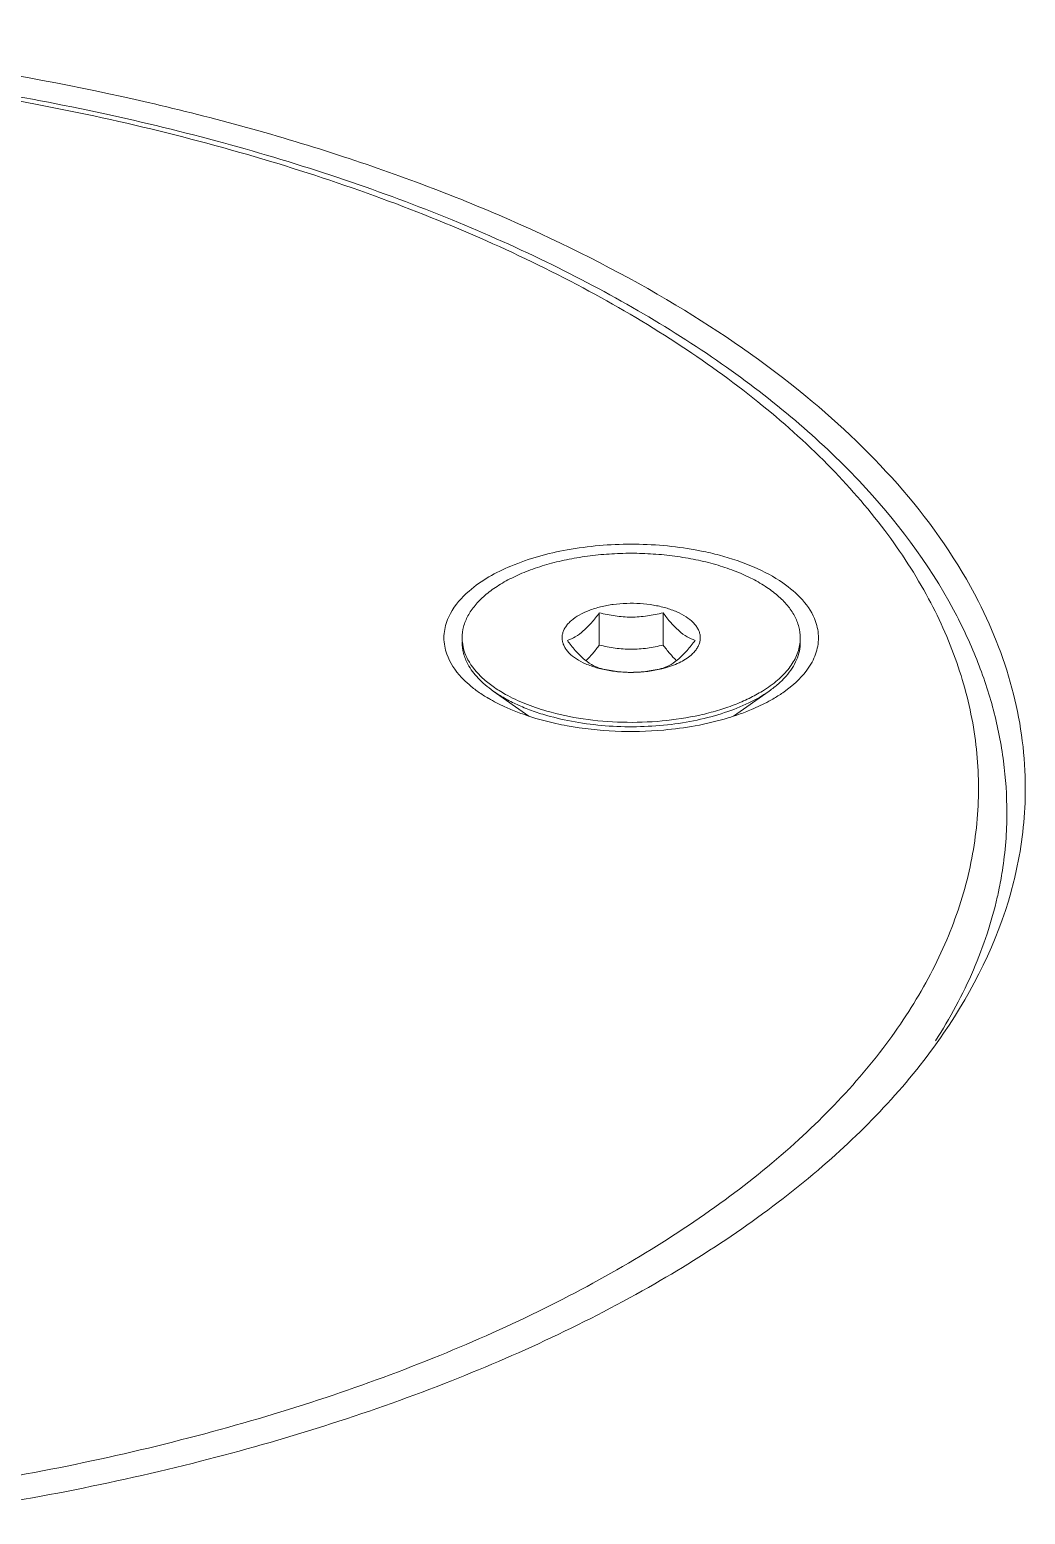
# Model space of a CAD drawing. Header units: millimetres. Extents: x 0 to 4009, y 0 to 2835.
# Drawn here: x 2003 to 2038, y 2444.9 to 2497.2 of the extents above; entities that cross this region are included whole.
import ezdxf

# ---------------------------------------------------------------- set-up
doc = ezdxf.new("R2010")
doc.units = ezdxf.units.MM
doc.layers.get('0').update_dxf_attribs({"lineweight": 13})

msp = doc.modelspace()

# ---------------------------------------------------------------- linework, layer by layer
for p, q in [((2023.028, 2476.643), (2023.028, 2475.507)), ((2025.278, 2476.643), (2025.278, 2475.507)), ((2029.869, 2474.111), (2029.54, 2473.857)), ((2020.542, 2472.999), (2019.288, 2473.886)), ((2027.764, 2472.999), (2029.018, 2473.886))]:
    msp.add_line(p, q)
for centre, radius, start, end in [((2019.693, 2475.761), 1.498, 180.0105, 185.9078), ((2028.616, 2475.761), 1.496, 354.0492, 359.996), ((2023.941, 2478.191), 3.627, 253.9012, 255.3331), ((2024.325, 2478.341), 3.782, 283.8414, 284.6791), ((2024.153, 2479.415), 4.872, 267.9886, 270.9745), ((2024.155, 2479.366), 4.822, 270.9701, 273.5151), ((2024.159, 2479.302), 4.758, 273.5146, 274.9839), ((2021.72, 2478.05), 5.131, 234.826, 239.5326), ((2026.576, 2478.069), 5.152, 300.4703, 305.1499), ((2023.029, 2480.68), 8.073, 247.2844, 250.808), ((2025.286, 2480.653), 8.045, 289.2014, 292.7385), ((2023.555, 2469.694), 13.847, 347.1819, 348.2213)]:
    msp.add_arc(centre, radius, start, end)
for points, knots in [([(2036.39, 2477.044), (2034.958, 2479.852), (2031.454, 2483.689), (2025.636, 2487.693), (2020.146, 2490.501), (2013.906, 2492.869), (2004.552, 2495.44), (1991.924, 2497.223), (1976.512, 2497.14), (1963.95, 2495.219), (1954.7, 2492.543), (1948.564, 2490.104), (1943.205, 2487.242), (1940.063, 2484.972), (1938.678, 2483.773)], [0, 0, 0, 0, 0.088881, 0.141375, 0.199264, 0.262136, 0.329285, 0.472453, 0.620055, 0.762514, 0.829074, 0.891229, 0.948342, 1, 1, 1, 1]), ([(1932.194, 2469.594), (1932.194, 2470.424), (1932.346, 2472.103), (1933.02, 2474.576), (1934.127, 2476.987), (1935.646, 2479.312), (1937.557, 2481.537), (1939.84, 2483.651), (1942.476, 2485.64), (1945.444, 2487.494), (1948.721, 2489.202), (1952.282, 2490.752), (1956.099, 2492.133), (1961.577, 2493.762), (1968.865, 2495.294), (1977.974, 2496.311), (1987.299, 2496.504), (1996.545, 2495.867), (2004.037, 2494.645), (2009.745, 2493.255), (2013.774, 2492.039), (2017.574, 2490.645), (2021.115, 2489.083), (2024.37, 2487.364), (2027.314, 2485.5), (2029.926, 2483.5), (2032.846, 2480.757), (2034.629, 2478.402), (2035.517, 2476.744)], [0, 0, 0, 0, 0.020646, 0.041676, 0.063474, 0.086348, 0.110553, 0.136267, 0.163599, 0.192589, 0.223223, 0.255438, 0.289128, 0.324158, 0.397531, 0.474028, 0.551881, 0.629235, 0.704266, 0.740391, 0.775328, 0.808915, 0.841018, 0.871534, 0.900403, 0.927615, 0.953214, 1, 1, 1, 1]), ([(2034.636, 2477.138), (2034.185, 2477.98), (2033.101, 2479.648), (2031.064, 2481.973), (2028.587, 2484.183), (2025.693, 2486.259), (2022.41, 2488.181), (2018.768, 2489.934), (2014.802, 2491.5), (2010.55, 2492.864), (2006.051, 2494.015), (1999.713, 2495.262), (1991.475, 2496.208), (1981.446, 2496.37), (1971.544, 2495.564), (1963.581, 2494.09), (1957.592, 2492.433), (1953.43, 2491), (1949.568, 2489.37), (1946.043, 2487.559), (1942.886, 2485.583), (1940.128, 2483.461), (1938.148, 2481.551), (1936.802, 2479.967), (1935.654, 2478.407), (1934.493, 2476.398), (1933.564, 2473.879), (1933.138, 2471.318), (1933.223, 2468.745), (1933.818, 2466.196), (1934.528, 2464.575), (1934.952, 2463.783)], [0, 0, 0, 0, 0.022934, 0.047544, 0.074031, 0.10249, 0.132931, 0.165291, 0.199452, 0.235247, 0.272476, 0.310905, 0.3903, 0.471244, 0.55141, 0.628527, 0.665302, 0.700574, 0.734151, 0.765882, 0.795666, 0.823463, 0.849311, 0.861546, 0.873352, 0.895795, 0.917016, 0.937486, 0.957762, 0.978422, 1, 1, 1, 1]), ([(2018.438, 2477.411), (2018.87, 2477.785), (2019.996, 2478.406), (2021.95, 2478.939), (2024.153, 2479.125), (2025.667, 2478.997), (2026.41, 2478.862)], [0, 0, 0, 0, 0.206306, 0.454834, 0.727416, 1, 1, 1, 1]), ([(2026.41, 2478.862), (2026.483, 2478.849), (2026.769, 2478.794), (2027.052, 2478.728), (2027.261, 2478.672)], [0, 0, 0, 0, 0.25414, 1, 1, 1, 1]), ([(2027.133, 2478.341), (2026.902, 2478.408), (2026.426, 2478.524), (2025.69, 2478.648), (2024.928, 2478.724), (2024.153, 2478.749), (2023.378, 2478.724), (2022.616, 2478.648), (2021.881, 2478.524), (2021.183, 2478.354), (2020.536, 2478.139), (2019.95, 2477.885), (2019.434, 2477.594), (2018.997, 2477.271), (2018.647, 2476.922), (2018.39, 2476.55), (2018.231, 2476.161), (2018.195, 2475.892), (2018.195, 2475.761)], [0, 0, 0, 0, 0.070402, 0.143616, 0.218736, 0.294834, 0.370931, 0.446055, 0.519262, 0.589668, 0.656485, 0.719057, 0.776906, 0.829795, 0.877802, 0.92142, 0.961647, 1, 1, 1, 1]), ([(2030.112, 2475.761), (2030.112, 2475.892), (2030.076, 2476.161), (2029.917, 2476.55), (2029.659, 2476.922), (2029.309, 2477.271), (2028.873, 2477.594), (2028.357, 2477.885), (2027.771, 2478.139), (2027.351, 2478.278), (2027.133, 2478.341)], [0, 0, 0, 0, 0.093469, 0.191504, 0.297803, 0.414799, 0.543694, 0.684666, 0.837174, 1, 1, 1, 1]), ([(2027.261, 2478.672), (2027.68, 2478.56), (2028.458, 2478.297), (2029.701, 2477.645), (2030.455, 2476.896), (2030.653, 2476.334)], [0, 0, 0, 0, 0.306727, 0.577589, 1, 1, 1, 1]), ([(2017.654, 2476.335), (2017.688, 2476.431), (2017.872, 2476.84), (2018.177, 2477.186), (2018.438, 2477.411)], [0, 0, 0, 0, 0.229745, 1, 1, 1, 1]), ([(2025.371, 2476.816), (2025.228, 2476.857), (2024.93, 2476.923), (2024.469, 2476.976), (2023.995, 2476.984), (2023.528, 2476.946), (2023.084, 2476.864), (2022.68, 2476.74), (2022.331, 2476.581), (2022.129, 2476.444), (2022.044, 2476.37)], [0, 0, 0, 0, 0.128611, 0.263628, 0.401279, 0.537607, 0.668749, 0.791211, 0.902193, 1, 1, 1, 1]), ([(2026.263, 2475.152), (2026.301, 2475.185), (2026.372, 2475.254), (2026.461, 2475.365), (2026.528, 2475.481), (2026.572, 2475.6), (2026.592, 2475.721), (2026.588, 2475.842), (2026.559, 2475.962), (2026.508, 2476.08), (2026.434, 2476.195), (2026.301, 2476.347), (2026.078, 2476.52), (2025.75, 2476.691), (2025.503, 2476.778), (2025.371, 2476.816)], [0, 0, 0, 0, 0.062761, 0.121167, 0.1757, 0.227248, 0.276977, 0.32624, 0.376438, 0.428866, 0.484593, 0.544387, 0.677689, 0.830135, 1, 1, 1, 1]), ([(2030.062, 2458.078), (2030.821, 2458.771), (2031.886, 2459.856), (2033.132, 2461.406), (2034.193, 2462.931), (2035.259, 2464.892), (2036.096, 2467.343), (2036.458, 2469.83), (2036.339, 2472.324), (2035.741, 2474.796), (2035.048, 2476.369), (2034.636, 2477.138)], [0, 0, 0, 0, 0.144954, 0.2137, 0.280132, 0.406771, 0.526986, 0.643391, 0.759001, 0.87692, 1, 1, 1, 1]), ([(2035.517, 2476.744), (2035.821, 2476.178), (2036.36, 2475.026), (2036.954, 2473.237), (2037.314, 2471.422), (2037.394, 2470.201), (2037.394, 2469.594)], [0, 0, 0, 0, 0.258459, 0.509759, 0.756115, 1, 1, 1, 1]), ([(2038.044, 2470.461), (2038.044, 2471.575), (2037.752, 2473.862), (2036.919, 2476.007), (2036.39, 2477.044)], [0, 0, 0, 0, 0.489071, 1, 1, 1, 1]), ([(2017.653, 2475.188), (2017.589, 2475.371), (2017.518, 2475.761), (2017.589, 2476.152), (2017.654, 2476.335)], [0, 0, 0, 0, 0.499811, 1, 1, 1, 1]), ([(2022.044, 2476.37), (2022.006, 2476.337), (2021.935, 2476.269), (2021.846, 2476.157), (2021.779, 2476.041), (2021.735, 2475.923), (2021.715, 2475.802), (2021.719, 2475.68), (2021.747, 2475.56), (2021.799, 2475.442), (2021.873, 2475.327), (2022.006, 2475.176), (2022.229, 2475.002), (2022.557, 2474.831), (2022.803, 2474.745), (2022.935, 2474.706)], [0, 0, 0, 0, 0.062761, 0.121167, 0.1757, 0.227248, 0.276977, 0.32624, 0.376438, 0.428866, 0.484593, 0.544387, 0.677689, 0.830135, 1, 1, 1, 1]), ([(2022.466, 2476.005), (2022.568, 2476.093), (2022.766, 2476.298), (2022.94, 2476.522), (2023.028, 2476.643)], [0, 0, 0, 0, 0.47416, 1, 1, 1, 1]), ([(2025.278, 2476.643), (2025.095, 2476.597), (2024.723, 2476.52), (2024.153, 2476.478), (2023.584, 2476.52), (2023.212, 2476.597), (2023.028, 2476.643)], [0, 0, 0, 0, 0.249369, 0.5, 0.750631, 1, 1, 1, 1]), ([(2026.403, 2475.668), (2026.307, 2475.704), (2026.107, 2475.797), (2025.82, 2476.008), (2025.541, 2476.298), (2025.366, 2476.522), (2025.278, 2476.643)], [0, 0, 0, 0, 0.203593, 0.435936, 0.703391, 1, 1, 1, 1]), ([(2030.653, 2476.334), (2030.718, 2476.151), (2030.789, 2475.761), (2030.718, 2475.371), (2030.653, 2475.188)], [0, 0, 0, 0, 0.499811, 1, 1, 1, 1]), ([(2021.903, 2475.668), (2022, 2475.704), (2022.2, 2475.797), (2022.377, 2475.928), (2022.466, 2476.005)], [0, 0, 0, 0, 0.467037, 1, 1, 1, 1]), ([(2018.437, 2474.111), (2018.345, 2474.192), (2018.022, 2474.499), (2017.761, 2474.883), (2017.653, 2475.188)], [0, 0, 0, 0, 0.27505, 1, 1, 1, 1]), ([(2018.398, 2474.834), (2018.333, 2474.955), (2018.231, 2475.206), (2018.195, 2475.475), (2018.195, 2475.606)], [0, 0, 0, 0, 0.511935, 1, 1, 1, 1]), ([(2018.203, 2475.607), (2018.214, 2475.502), (2018.259, 2475.288), (2018.346, 2475.087), (2018.398, 2474.989)], [0, 0, 0, 0, 0.48875, 1, 1, 1, 1]), ([(2021.903, 2475.668), (2021.991, 2475.548), (2022.166, 2475.324), (2022.445, 2475.034), (2022.732, 2474.823), (2022.932, 2474.729), (2023.028, 2474.694)], [0, 0, 0, 0, 0.296609, 0.564064, 0.796406, 1, 1, 1, 1]), ([(2022.559, 2474.955), (2022.643, 2475.035), (2022.806, 2475.214), (2022.954, 2475.406), (2023.028, 2475.507)], [0, 0, 0, 0, 0.480006, 1, 1, 1, 1]), ([(2023.028, 2475.507), (2023.212, 2475.462), (2023.584, 2475.385), (2024.153, 2475.342), (2024.723, 2475.385), (2025.095, 2475.462), (2025.278, 2475.507)], [0, 0, 0, 0, 0.249369, 0.5, 0.750631, 1, 1, 1, 1]), ([(2025.278, 2475.507), (2025.353, 2475.406), (2025.501, 2475.214), (2025.664, 2475.035), (2025.748, 2474.954)], [0, 0, 0, 0, 0.520021, 1, 1, 1, 1]), ([(2025.284, 2474.682), (2025.382, 2474.708), (2025.571, 2474.766), (2025.835, 2474.875), (2026.066, 2475.001), (2026.202, 2475.1), (2026.263, 2475.152)], [0, 0, 0, 0, 0.279516, 0.540776, 0.781432, 1, 1, 1, 1]), ([(2026.403, 2475.668), (2026.315, 2475.548), (2026.141, 2475.324), (2025.943, 2475.119), (2025.841, 2475.03)], [0, 0, 0, 0, 0.52584, 1, 1, 1, 1]), ([(2029.716, 2474.694), (2029.822, 2474.832), (2029.957, 2475.053), (2030.066, 2475.369), (2030.096, 2475.528), (2030.104, 2475.606)], [0, 0, 0, 0, 0.520142, 0.763527, 1, 1, 1, 1]), ([(2030.653, 2475.188), (2030.619, 2475.091), (2030.434, 2474.682), (2030.129, 2474.336), (2029.869, 2474.111)], [0, 0, 0, 0, 0.229745, 1, 1, 1, 1]), ([(2030.112, 2475.606), (2030.112, 2475.501), (2030.089, 2475.289), (2030.024, 2475.085), (2029.981, 2474.986)], [0, 0, 0, 0, 0.492161, 1, 1, 1, 1]), ([(2018.398, 2474.989), (2018.529, 2474.745), (2018.817, 2474.404), (2019.293, 2474.026), (2019.575, 2473.851), (2019.725, 2473.768)], [0, 0, 0, 0, 0.45623, 0.716827, 1, 1, 1, 1]), ([(2019.288, 2473.886), (2019.19, 2473.955), (2019.005, 2474.098), (2018.688, 2474.398), (2018.494, 2474.654), (2018.398, 2474.834)], [0, 0, 0, 0, 0.27524, 0.533045, 1, 1, 1, 1]), ([(2023.023, 2474.682), (2023.176, 2474.642), (2023.494, 2474.58), (2023.817, 2474.552), (2023.982, 2474.546)], [0, 0, 0, 0, 0.489329, 1, 1, 1, 1]), ([(2023.028, 2474.694), (2023.212, 2474.648), (2023.584, 2474.572), (2024.153, 2474.529), (2024.723, 2474.572), (2025.095, 2474.648), (2025.278, 2474.694)], [0, 0, 0, 0, 0.249369, 0.5, 0.750631, 1, 1, 1, 1]), ([(2024.572, 2474.561), (2024.629, 2474.566), (2024.85, 2474.59), (2025.069, 2474.629), (2025.23, 2474.669)], [0, 0, 0, 0, 0.256008, 1, 1, 1, 1]), ([(2025.841, 2475.03), (2025.752, 2474.954), (2025.574, 2474.823), (2025.375, 2474.729), (2025.278, 2474.694)], [0, 0, 0, 0, 0.532969, 1, 1, 1, 1]), ([(2028.783, 2473.886), (2028.969, 2474.001), (2029.307, 2474.242), (2029.598, 2474.54), (2029.716, 2474.694)], [0, 0, 0, 0, 0.529004, 1, 1, 1, 1]), ([(2029.981, 2474.986), (2029.938, 2474.885), (2029.829, 2474.682), (2029.612, 2474.399), (2029.34, 2474.129), (2029.131, 2473.965), (2029.018, 2473.886)], [0, 0, 0, 0, 0.223626, 0.463201, 0.721485, 1, 1, 1, 1]), ([(2019.911, 2473.233), (2019.84, 2473.263), (2019.57, 2473.381), (2019.307, 2473.516), (2019.119, 2473.628)], [0, 0, 0, 0, 0.259491, 1, 1, 1, 1]), ([(2021.174, 2473.026), (2020.993, 2473.078), (2020.642, 2473.192), (2020.145, 2473.394), (2019.693, 2473.622), (2019.417, 2473.795), (2019.288, 2473.886)], [0, 0, 0, 0, 0.272061, 0.530387, 0.773325, 1, 1, 1, 1]), ([(2019.725, 2473.768), (2019.944, 2473.646), (2020.418, 2473.424), (2020.913, 2473.256), (2021.174, 2473.181)], [0, 0, 0, 0, 0.479531, 1, 1, 1, 1]), ([(2029.018, 2473.886), (2028.793, 2473.726), (2028.283, 2473.435), (2027.427, 2473.097), (2026.462, 2472.841), (2025.421, 2472.678), (2024.337, 2472.611), (2023.247, 2472.644), (2022.187, 2472.776), (2021.502, 2472.931), (2021.174, 2473.026)], [0, 0, 0, 0, 0.10215, 0.216038, 0.339759, 0.470638, 0.605509, 0.740965, 0.873547, 1, 1, 1, 1]), ([(2026.577, 2473.039), (2026.786, 2473.086), (2027.192, 2473.191), (2027.772, 2473.386), (2028.303, 2473.613), (2028.63, 2473.792), (2028.783, 2473.886)], [0, 0, 0, 0, 0.271073, 0.529371, 0.772859, 1, 1, 1, 1]), ([(2029.188, 2473.628), (2029.127, 2473.592), (2028.87, 2473.447), (2028.603, 2473.32), (2028.396, 2473.233)], [0, 0, 0, 0, 0.240482, 1, 1, 1, 1]), ([(2021.174, 2473.181), (2021.596, 2473.059), (2022.48, 2472.874), (2023.845, 2472.759), (2025.227, 2472.803), (2026.136, 2472.941), (2026.577, 2473.039)], [0, 0, 0, 0, 0.241353, 0.495388, 0.751794, 1, 1, 1, 1]), ([(2021.896, 2472.66), (2021.763, 2472.684), (2021.249, 2472.788), (2020.742, 2472.928), (2020.375, 2473.056)], [0, 0, 0, 0, 0.258636, 1, 1, 1, 1]), ([(2026.411, 2472.66), (2026.043, 2472.593), (2024.546, 2472.396), (2023.013, 2472.457), (2021.896, 2472.66)], [0, 0, 0, 0, 0.24761, 1, 1, 1, 1]), ([(2027.932, 2473.056), (2027.813, 2473.014), (2027.314, 2472.852), (2026.802, 2472.731), (2026.411, 2472.66)], [0, 0, 0, 0, 0.240931, 1, 1, 1, 1]), ([(2037.542, 2466.815), (2037.625, 2467.115), (2037.915, 2468.309), (2038.044, 2469.543), (2038.044, 2470.461)], [0, 0, 0, 0, 0.253285, 1, 1, 1, 1]), ([(2037.11, 2466.867), (2037.157, 2467.093), (2037.322, 2467.993), (2037.394, 2468.91), (2037.394, 2469.594)], [0, 0, 0, 0, 0.251914, 1, 1, 1, 1]), ([(2030.91, 2457.148), (2032.502, 2458.527), (2035.248, 2461.426), (2037.051, 2465.037), (2037.542, 2466.815)], [0, 0, 0, 0, 0.533134, 1, 1, 1, 1]), ([(2034.875, 2461.554), (2035.387, 2462.351), (2036.271, 2463.982), (2036.858, 2465.746), (2037.057, 2466.622)], [0, 0, 0, 0, 0.513351, 1, 1, 1, 1]), ([(1999.942, 2445.797), (2003.032, 2446.272), (2007.563, 2447.2), (2013.351, 2448.924), (2017.356, 2450.395), (2021.06, 2452.051), (2024.429, 2453.879), (2027.433, 2455.86), (2029.237, 2457.323), (2030.062, 2458.078)], [0, 0, 0, 0, 0.284642, 0.41998, 0.549569, 0.672764, 0.789067, 0.898172, 1, 1, 1, 1]), ([(1999.472, 2444.867), (2002.666, 2445.325), (2008.803, 2446.515), (2017.384, 2449.202), (2024.805, 2452.648), (2029.086, 2455.568), (2030.91, 2457.148)], [0, 0, 0, 0, 0.283458, 0.548027, 0.788034, 1, 1, 1, 1])]:
    msp.add_open_spline(points, degree=3, knots=knots)
msp.add_open_spline([(2018.765, 2473.856), (2018.652, 2473.936), (2018.542, 2474.021), (2018.437, 2474.111)], degree=3)

doc.saveas('drawing.dxf')
